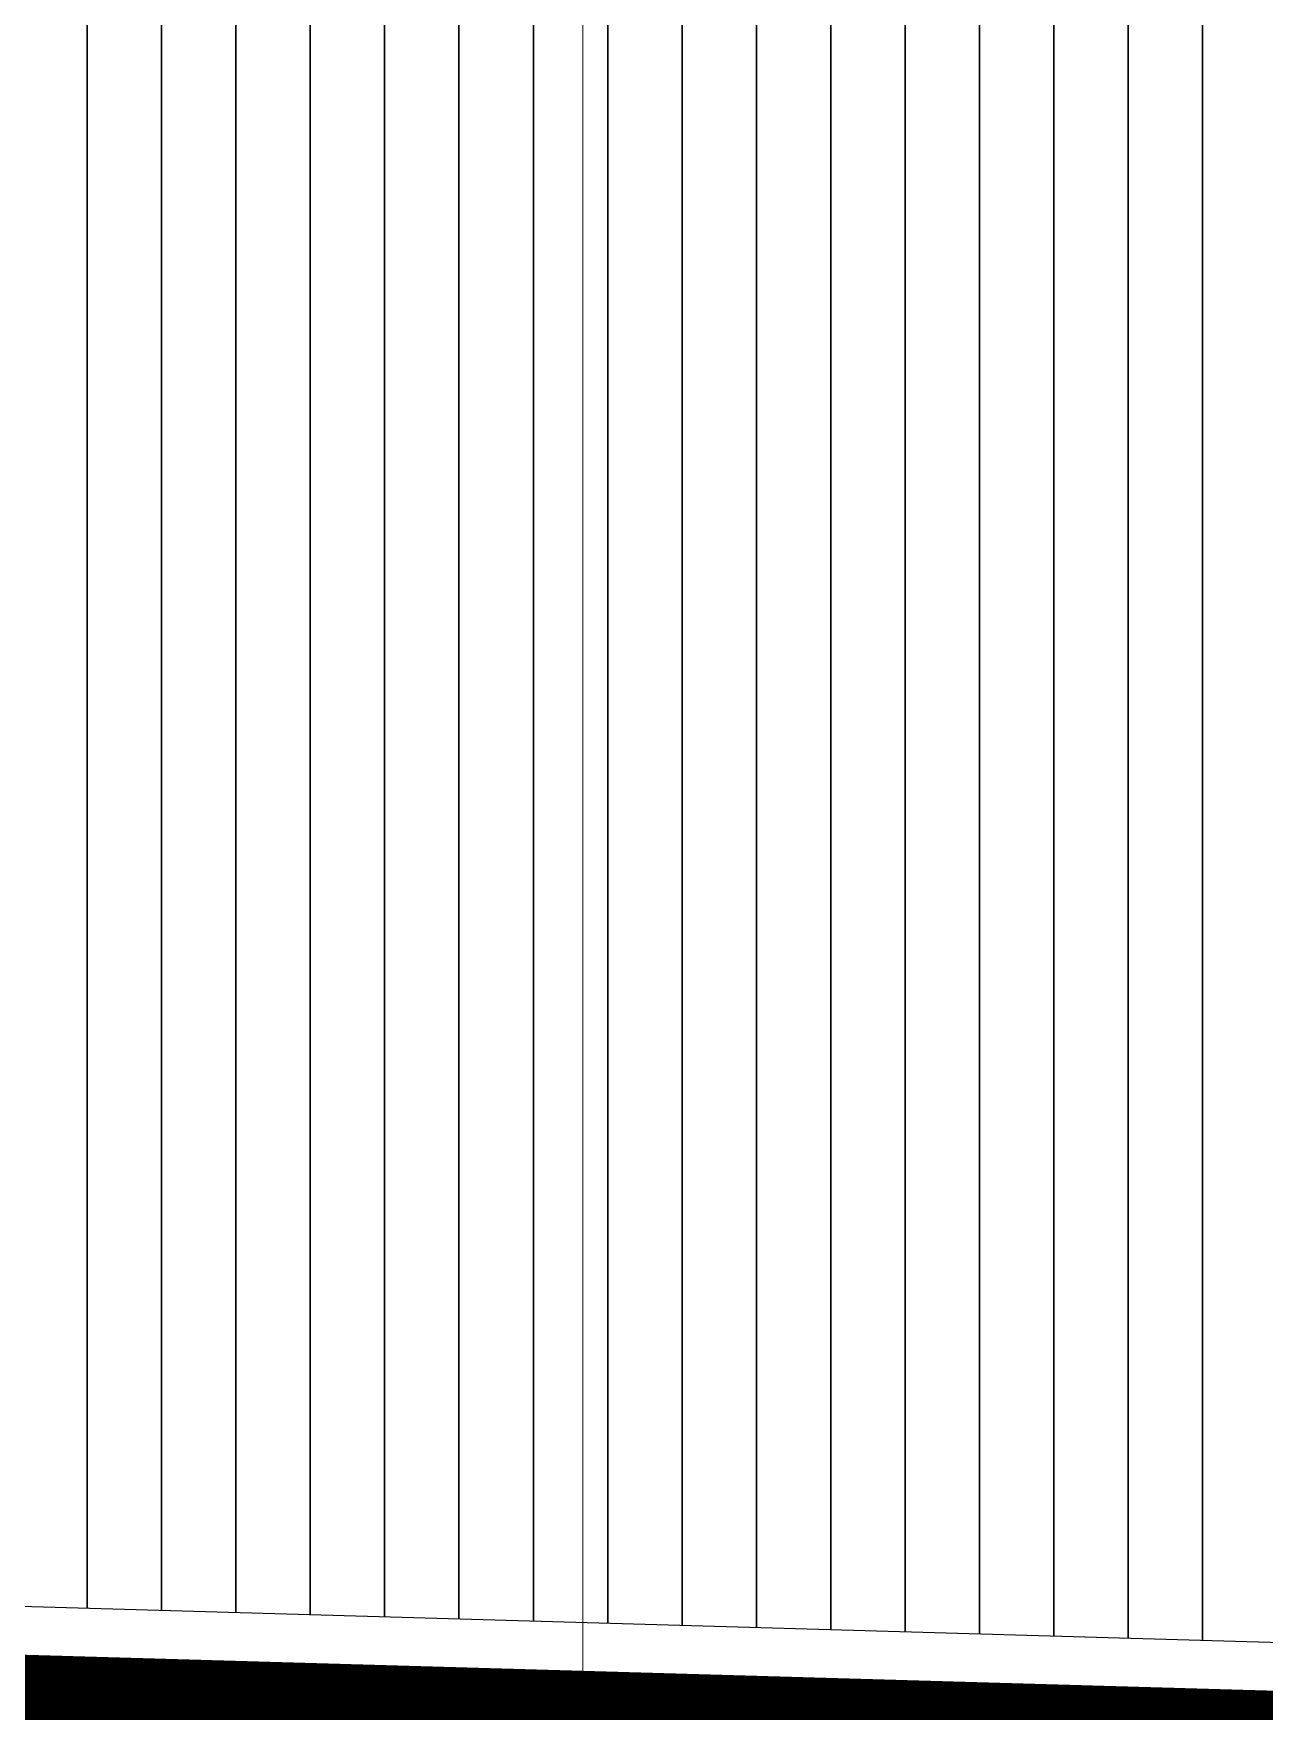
# Model space of a CAD drawing. Header units: millimetres. Extents: x 546597 to 607848, y 1180644 to 1193180.
# Drawn here: x 598344.6 to 598468.7, y 1186416.6 to 1186585.8 of the extents above; entities that cross this region are included whole.
import ezdxf

# ---------------------------------------------------------------- set-up
doc = ezdxf.new("R2010")
doc.units = ezdxf.units.MM
doc.header["$MEASUREMENT"] = 0
doc.linetypes.add('ACAD_ISO02W100', pattern=[15, 12, -3])
for name, color, linetype, lineweight in [('A-DUONG', 1, 'CONTINUOUS', 35), ('A-LE', 4, 'CONTINUOUS', 25), ('hatch Dan cu XDM', 50, 'CONTINUOUS', 30), ('toa do', 2, 'CONTINUOUS', 13)]:
    doc.layers.add(name, color=color, linetype=linetype, lineweight=lineweight)
doc.layers.add('duong MOI', color=251, linetype='ACAD_ISO02W100')

msp = doc.modelspace()

# ---------------------------------------------------------------- hatches: boundary and pattern name
at = {"layer": 'hatch Dan cu XDM'}
h = msp.add_hatch(dxfattribs=at)
h.set_pattern_fill('ANSI31', color=256, scale=60, angle=45, style=0)
h.paths.add_polyline_path([(598711.25, 1186682.72), (598706.39, 1186687.85), (598292.91, 1186698.67), (598289.14, 1186691.81, -0.121823), (598311.2, 1186590.76), (598306.86, 1186433.27), (598311.72, 1186428.13), (598699.21, 1186416.98), (598704.34, 1186421.83)])

# ---------------------------------------------------------------- linework, layer by layer
at = {"layer": 'A-DUONG'}
msp.add_lwpolyline([(598293.91, 1186703.65), (598706.51, 1186692.85, -0.414301), (598716.25, 1186682.59), (598709.34, 1186421.71, -0.414892), (598699.06, 1186411.98), (598308.87, 1186423.21, -0.413849), (598299.16, 1186433.48), (598303.5, 1186590.98, 0.118482), (598283.42, 1186685.95, 0.122739)], format="xyb", dxfattribs=at)
at = {"layer": 'A-LE', "flags": 128}
msp.add_lwpolyline([(598289.14, 1186691.81, -0.121823), (598311.2, 1186590.76), (598306.86, 1186433.27), (598311.72, 1186428.13), (598699.21, 1186416.98), (598704.34, 1186421.83), (598711.25, 1186682.72), (598706.39, 1186687.85), (598292.91, 1186698.67)], format="xyb", dxfattribs=at)
at = {"layer": 'duong MOI', "ltscale": 3, "const_width": 15, "flags": 128}
msp.add_lwpolyline([(598895.67, 1186398.81), (598290.98, 1186416.22)], dxfattribs=at)
at = {"layer": 'toa do', "color": 250}
msp.add_line((598399.99, 1187685.57), (598399.99, 1183075.41), dxfattribs=at)

doc.saveas('drawing.dxf')
